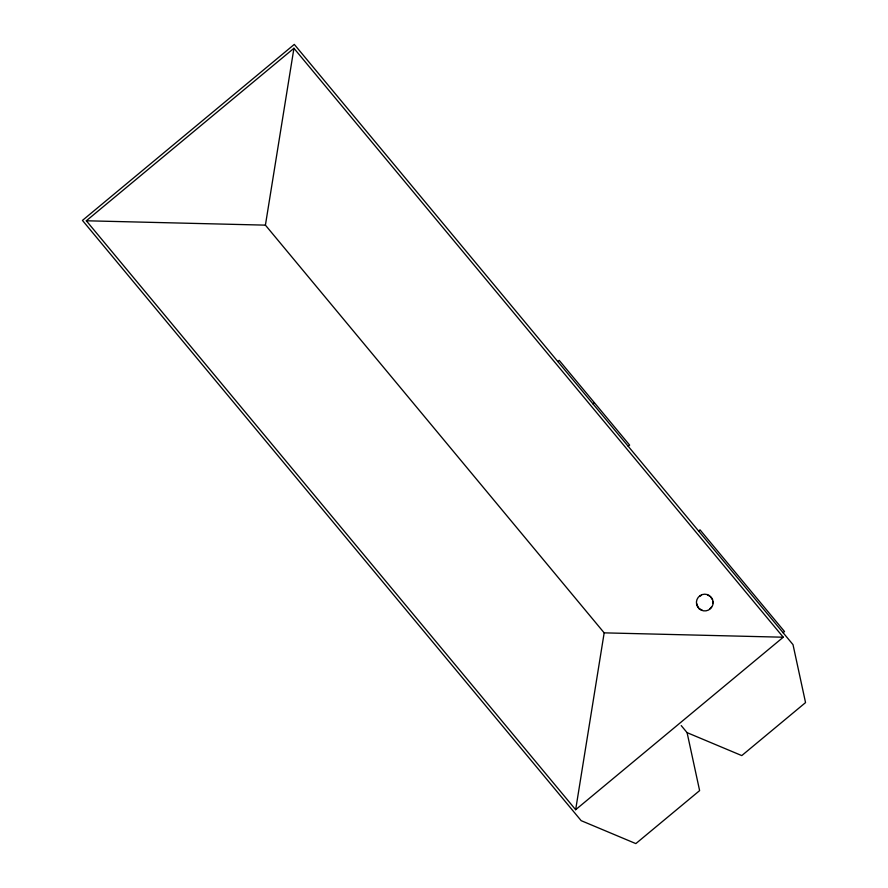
<?xml version="1.0" encoding="UTF-8"?>
<svg xmlns="http://www.w3.org/2000/svg" width="888" height="888" viewBox="0 0 888 888"><rect width="100%" height="100%" fill="white"/><g stroke="black" fill="none" stroke-linecap="round" stroke-linejoin="round"><path stroke-width="1.33" d="M783.26 637.218L604.173 632.855L265.412 225.141L293.939 48.274L783.26 637.218L575.657 809.712L86.325 220.779L293.939 48.274M575.657 809.712L604.173 632.855M557.808 361.549L559.218 360.373L629.625 445.11L628.205 446.287M593.006 403.918L594.416 402.741M698.612 531.024L700.033 529.859L784.515 631.546L783.105 632.711M86.325 220.779L265.412 225.141M687.09 732.644L741.769 755.588L805.549 702.597L793.006 644.633L294.294 44.4L82.451 220.413L581.163 820.656L635.841 843.6L699.622 790.609L687.09 732.644L681.218 725.585M711.288 607.159A7.981 7.981 0 0 1 709.878 608.691M702.02 610.034A7.981 7.981 0 0 1 700.177 609.068M698.645 607.658A7.981 7.981 0 0 1 696.925 603.907M699.689 596.425A7.981 7.981 0 0 1 701.442 595.315M707.547 595.071A7.981 7.981 0 0 1 709.39 596.048M710.911 597.458A7.981 7.981 0 0 1 712.021 599.222M712.642 601.209A7.981 7.981 0 0 1 712.72 603.296M699.089 608.702A8.381 8.381 0 0 0 712.953 604.406A8.381 8.381 0 0 0 702.297 594.56A8.381 8.381 0 0 0 699.089 608.702"/></g></svg>
